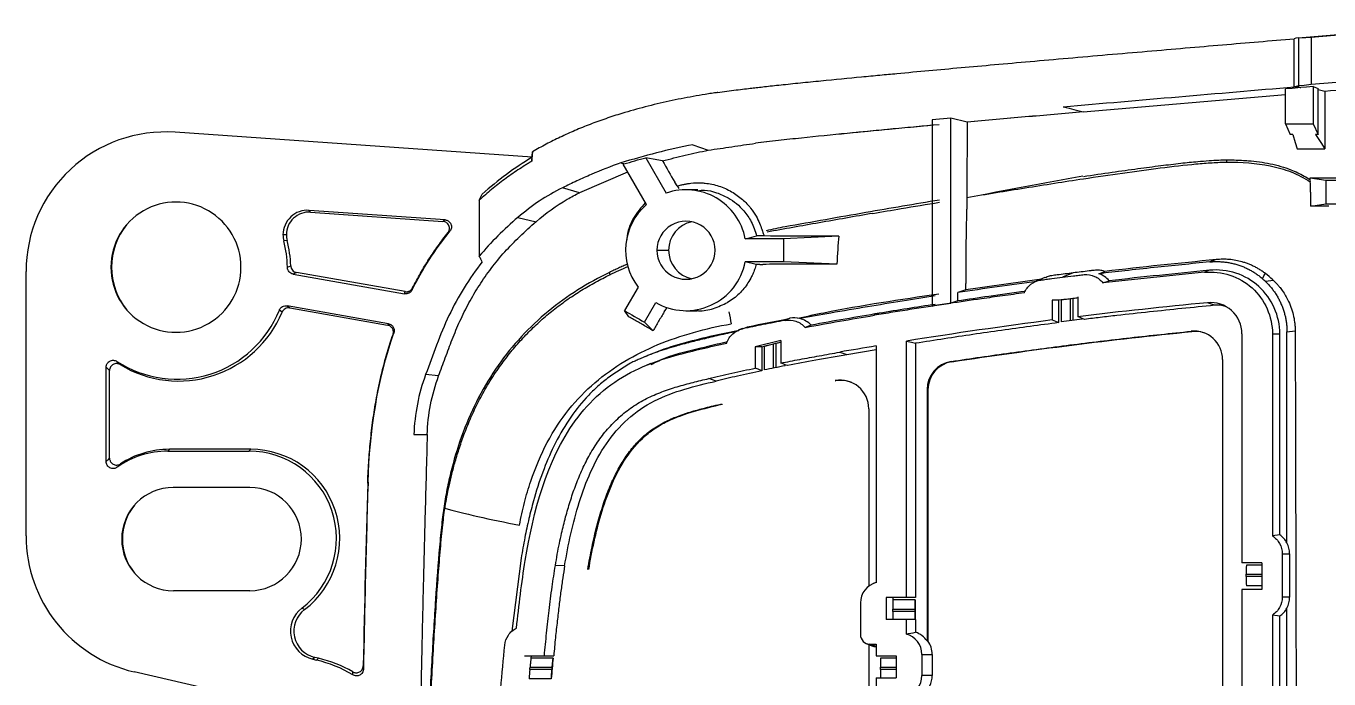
# Model space of a CAD drawing. Header units: millimetres. Extents: x 405 to 507, y -86 to 86.
# Drawn here: x 404.9 to 461, y 56.1 to 84.1 of the extents above; entities that cross this region are included whole.
import ezdxf

# ---------------------------------------------------------------- set-up
doc = ezdxf.new("R2010")
doc.units = ezdxf.units.MM

msp = doc.modelspace()

# ---------------------------------------------------------------- linework, layer by layer
at = {"color": 7, "linetype": 'Continuous', "lineweight": 25}
for p, q in [((459.459, 81.528), (459.459, 83.6)), ((459.65, 81.571), (459.65, 83.632)), ((460.187, 83.67), (460.187, 81.622)), ((459.076, 79.932), (459.076, 81.437)), ((459.459, 81.528), (459.619, 81.541)), ((460.276, 81.54), (460.488, 81.457)), ((460.276, 81.54), (460.276, 79.932)), ((460.488, 79.484), (460.488, 81.457)), ((450.38, 80.452), (459.076, 81.2)), ((444.686, 80.186), (443.874, 80.112)), ((444.682, 72.222), (444.686, 80.186)), ((445.38, 80.008), (444.686, 80.186)), ((450.378, 80.453), (450.38, 80.453)), ((459.076, 79.932), (460.276, 79.932)), ((459.076, 79.932), (459.288, 79.484)), ((460.276, 79.932), (460.488, 79.484)), ((426.66, 78.5), (411.302, 79.574)), ((459.401, 79.484), (459.288, 79.484)), ((460.488, 79.484), (460.375, 79.484)), ((426.667, 78.61), (426.654, 78.421)), ((426.678, 78.736), (426.669, 78.61)), ((433.584, 79.04), (434.243, 78.803)), ((426.655, 78.42), (426.649, 78.33)), ((431.578, 76.462), (430.575, 78.2)), ((431.557, 78.481), (432.436, 76.958)), ((430.769, 77.863), (428.699, 76.971)), ((432.909, 77.265), (432.798, 77.431)), ((460.149, 77.608), (460.819, 77.51)), ((460.819, 77.51), (462.226, 77.51)), ((460.819, 77.51), (460.819, 76.49)), ((424.386, 76.653), (424.519, 76.917)), ((428.699, 76.971), (427.974, 77.187)), ((432.909, 77.265), (432.969, 77.16)), ((433.795, 77.1), (433.283, 77.1)), ((424.386, 76.653), (424.386, 74.242)), ((460.177, 76.396), (460.819, 76.49)), ((460.819, 76.49), (462.226, 76.49)), ((422.914, 75.807), (417.067, 76.216)), ((417.13, 76.138), (417.067, 76.216)), ((417.13, 76.138), (422.826, 75.739)), ((426.054, 75.906), (426.836, 75.727)), ((416.088, 75.166), (415.942, 75.166)), ((423.125, 75.319), (423.039, 75.253)), ((416.12, 74.92), (415.976, 74.9)), ((437.48, 74.996), (435.835, 74.996)), ((436.644, 75.116), (436.324, 75.115)), ((436.918, 75.112), (436.644, 75.116)), ((439.856, 75.109), (437.48, 74.996)), ((437.48, 74.996), (437.48, 74.004)), ((432.033, 74.5), (432.535, 74.5)), ((404.886, 62.211), (404.886, 73.589)), ((408.536, 73.771), (408.561, 73.771)), ((416.13, 73.768), (416.275, 73.83)), ((416.378, 73.477), (421.175, 72.631)), ((421.199, 72.718), (416.522, 73.543)), ((436.301, 73.89), (435.835, 74.004)), ((437.48, 74.004), (435.835, 74.004)), ((436.465, 73.89), (436.583, 73.893)), ((439.781, 73.895), (437.48, 74.004)), ((449.949, 73.526), (449.49, 73.34)), ((451.047, 73.49), (451.309, 73.59)), ((455.813, 73.639), (455.592, 73.55)), ((431.22, 72.918), (430.634, 71.902)), ((445.329, 72.792), (445.328, 73.066)), ((448.728, 73.322), (448.32, 73.151)), ((451.226, 73.092), (451.494, 73.186)), ((458.565, 73.2), (458.216, 73.159)), ((421.175, 72.631), (421.199, 72.718)), ((421.518, 72.878), (421.495, 72.791)), ((445.329, 72.792), (444.976, 72.678)), ((444.976, 72.318), (444.976, 72.678)), ((449.041, 72.359), (449.041, 71.5)), ((449.33, 72.359), (449.041, 72.359)), ((449.43, 72.372), (449.33, 72.359)), ((449.33, 71.387), (449.33, 72.359)), ((449.43, 72.372), (449.43, 71.414)), ((449.825, 71.465), (449.825, 72.423)), ((449.925, 72.436), (449.925, 71.478)), ((450.141, 72.498), (450.141, 71.639)), ((415.903, 71.838), (415.785, 71.923)), ((420.481, 71.336), (416.116, 72.106)), ((416.116, 72.106), (416.232, 72.018)), ((416.232, 72.018), (420.444, 71.275)), ((430.828, 71.641), (430.634, 71.902)), ((431.491, 71.404), (431.98, 72.25)), ((432.342, 71.85), (432.414, 71.949)), ((432.414, 71.949), (432.476, 72.055)), ((433.283, 71.9), (433.761, 71.9)), ((441.384, 71.7), (441.599, 71.788)), ((444.976, 72.318), (444.682, 72.222)), ((456.023, 72.132), (455.724, 72.244)), ((431.87, 71.036), (431.491, 71.404)), ((435.719, 71.12), (435.931, 71.207)), ((437.758, 71.571), (437.545, 71.483)), ((438.668, 71.278), (438.407, 71.182)), ((449.041, 71.5), (449.33, 71.387)), ((450.33, 71.528), (450.33, 71.565)), ((420.712, 70.942), (420.676, 70.882)), ((434.079, 70.691), (434.315, 70.788)), ((435.566, 71.046), (434.315, 70.788)), ((435.722, 71.139), (435.529, 71.058)), ((455.025, 71.016), (455.055, 71.005)), ((457.206, 70.903), (457.206, 61.06)), ((458.519, 70.903), (458.519, 62.214)), ((458.519, 70.903), (458.838, 70.903)), ((458.838, 62.26), (458.838, 70.903)), ((459.143, 70.991), (459.499, 71.033)), ((459.143, 61.911), (459.143, 70.991)), ((434.16, 70.344), (433.952, 70.257)), ((437.364, 70.618), (436.265, 70.349)), ((436.265, 70.349), (436.265, 69.428)), ((436.553, 70.349), (436.265, 70.349)), ((436.553, 70.349), (436.653, 70.373)), ((436.553, 70.349), (436.553, 69.314)), ((436.653, 70.373), (436.653, 69.349)), ((437.048, 70.471), (437.148, 70.496)), ((437.048, 69.43), (437.048, 70.471)), ((437.148, 70.496), (437.148, 69.45)), ((437.364, 70.618), (437.364, 69.648)), ((439.901, 70.119), (440.209, 70.009)), ((441.461, 70.22), (440.209, 70.007)), ((441.461, 70.382), (441.461, 60.2)), ((442.765, 59.56), (442.765, 70.594)), ((443.165, 70.498), (443.165, 59.56)), ((431.716, 70.001), (431.499, 69.91)), ((431.761, 69.631), (431.564, 69.548)), ((431.893, 70.074), (431.675, 69.982)), ((437.553, 69.529), (437.553, 69.574)), ((444.728, 69.703), (444.697, 69.714)), ((456.373, 69.797), (456.373, 29.777)), ((408.332, 65.408), (408.332, 69.469)), ((408.478, 65.557), (408.478, 69.327)), ((422.64, 69.094), (422.081, 69.149)), ((434.579, 68.873), (434.264, 68.982)), ((439.706, 68.89), (439.737, 68.879)), ((443.656, 68.502), (443.656, 57.692)), ((443.656, 68.502), (443.696, 68.502)), ((443.696, 68.502), (443.696, 57.695)), ((441.148, 67.684), (441.148, 60.047)), ((421.576, 66.571), (422.148, 66.571)), ((411.052, 65.938), (410.984, 65.859)), ((410.984, 65.859), (414.483, 65.859)), ((414.551, 65.938), (411.052, 65.938)), ((414.483, 65.859), (414.551, 65.938)), ((419.589, 64.483), (419.59, 64.532)), ((419.6, 64.481), (419.589, 64.483)), ((419.601, 64.529), (419.59, 64.532)), ((419.601, 64.529), (419.6, 64.481)), ((414.512, 64.296), (411.223, 64.296)), ((458.838, 62.26), (458.519, 62.214)), ((409.003, 62.075), (409.028, 62.075)), ((426.191, 61.261), (425.788, 58.109)), ((458.94, 61.444), (459.259, 61.444)), ((428.062, 60.926), (427.663, 60.944)), ((458.059, 61.06), (457.206, 61.06)), ((457.393, 60.46), (457.393, 60.56)), ((458.059, 60.96), (457.397, 60.96)), ((458.059, 61.06), (458.059, 59.91)), ((441.461, 60.21), (441.344, 60.161)), ((458.059, 60.06), (457.397, 60.06)), ((414.513, 59.855), (411.224, 59.854)), ((443.165, 59.56), (441.893, 59.56)), ((441.893, 59.56), (441.893, 58.61)), ((442.182, 59.56), (442.182, 59.46)), ((443.151, 59.46), (442.182, 59.46)), ((443.151, 58.61), (443.151, 59.46)), ((457.206, 59.91), (457.206, 42.11)), ((458.059, 59.91), (457.206, 59.91)), ((459.259, 59.574), (458.94, 59.574)), ((416.87, 59.043), (416.755, 59.105)), ((440.791, 59.329), (440.791, 57.96)), ((442.177, 58.96), (442.177, 59.06)), ((442.177, 59.06), (443.147, 59.06)), ((443.147, 58.96), (442.177, 58.96)), ((443.147, 59.06), (443.147, 58.96)), ((443.165, 58.61), (441.893, 58.61)), ((442.765, 57.988), (442.765, 58.61)), ((443.165, 58.61), (443.165, 58.07)), ((458.519, 58.806), (458.519, 43.214)), ((458.838, 58.76), (458.519, 58.806)), ((458.838, 43.26), (458.838, 58.76)), ((441.038, 57.589), (441.283, 57.486)), ((441.148, 57.543), (441.148, 54.959)), ((441.193, 57.557), (441.461, 57.557)), ((441.461, 57.557), (441.461, 57.06)), ((417.311, 56.984), (417.225, 56.908)), ((417.225, 56.908), (417.383, 56.871)), ((417.468, 56.948), (417.311, 56.984)), ((417.383, 56.871), (417.468, 56.948)), ((426.334, 57.06), (427.59, 57.06)), ((426.622, 57.06), (426.613, 56.96)), ((427.567, 56.96), (426.613, 56.96)), ((441.461, 57.06), (442.333, 57.06)), ((442.333, 56.96), (441.652, 56.96)), ((442.333, 57.06), (442.333, 56.11)), ((443.435, 57.116), (443.435, 56.204)), ((443.435, 57.116), (443.876, 57.116)), ((443.876, 57.116), (443.876, 56.204)), ((419.262, 54.119), (409.535, 56.365)), ((418.946, 56.232), (418.944, 56.365)), ((419.394, 56.618), (419.402, 56.482)), ((427.516, 56.46), (426.563, 56.46)), ((426.572, 56.56), (427.525, 56.56)), ((441.461, 56.11), (441.461, 54.143)), ((441.461, 56.11), (442.333, 56.11)), ((441.647, 56.46), (441.647, 56.56)), ((443.876, 56.204), (443.435, 56.204)), ((427.485, 56.06), (426.532, 56.06))]:
    msp.add_line(p, q, dxfattribs=at)
at = {"color": 8, "linetype": 'Continuous', "lineweight": 25}
for p, q in [((457.393, 60.56), (458.059, 60.56)), ((458.059, 60.46), (457.393, 60.46)), ((441.461, 57.454), (441.193, 57.557)), ((441.647, 56.56), (442.333, 56.56)), ((442.333, 56.46), (441.647, 56.46))]:
    msp.add_line(p, q, dxfattribs=at)
at = {"color": 7, "linetype": 'Continuous', "lineweight": 25, "flags": 128}
for points in [[(459.619, 83.636), (462.548, 83.885), (465.574, 84.142)], [(459.619, 83.636), (459.529, 83.616), (459.459, 83.6)], [(459.619, 83.636), (459.636, 83.634), (459.65, 83.632)], [(459.65, 83.632), (459.951, 83.654), (460.187, 83.67)], [(460.187, 83.67), (462.874, 83.899), (464.985, 84.078)], [(464.706, 82.006), (462.176, 81.791), (460.187, 81.622)], [(459.743, 81.494), (459.37, 81.462), (459.076, 81.437)], [(459.65, 81.571), (459.543, 81.547), (459.459, 81.528)], [(460.187, 81.622), (459.886, 81.593), (459.65, 81.571)], [(460.276, 81.54), (459.978, 81.514), (459.743, 81.494)], [(460.488, 81.419), (460.601, 81.39), (460.777, 81.345)], [(449.516, 80.673), (449.775, 80.607), (449.979, 80.555)], [(449.979, 80.555), (450.202, 80.498), (450.378, 80.453)], [(443.874, 80.112), (443.876, 75.626), (443.878, 72.101)], [(459.401, 79.484), (459.501, 79.139), (459.58, 78.867)], [(460.375, 79.484), (460.602, 79.138), (460.78, 78.867)], [(426.649, 78.33), (426.665, 78.557), (426.678, 78.736)], [(430.611, 78.213), (430.535, 78.238), (430.475, 78.258)], [(432.272, 78.34), (431.872, 78.419), (431.557, 78.481)], [(460.149, 77.531), (460.149, 77.574), (460.149, 77.608)], [(435.835, 74.996), (436.11, 75.063), (436.324, 75.115)], [(416.522, 73.543), (416.441, 73.506), (416.378, 73.477)], [(456.503, 72.086), (456.281, 72.131), (456.023, 72.132)], [(450.43, 71.526), (450.332, 71.565), (450.268, 71.589), (450.205, 71.614), (450.141, 71.639)], [(442.765, 70.594), (442.989, 70.54), (443.165, 70.498)], [(437.653, 69.535), (437.555, 69.573), (437.491, 69.598), (437.428, 69.623), (437.364, 69.648)], [(436.553, 69.314), (436.392, 69.378), (436.265, 69.428)], [(458.94, 61.444), (458.94, 60.397), (458.94, 59.574)], [(459.259, 61.444), (459.259, 60.397), (459.259, 59.574)], [(459.144, 42.911), (459.143, 48.606), (459.143, 59.109)], [(443.656, 57.692), (443.678, 57.694), (443.696, 57.695)]]:
    msp.add_lwpolyline(points, dxfattribs=at)
at = {"color": 7, "linetype": 'Continuous', "lineweight": 25}
for centre, radius, start, end in [((410.885, 73.59), 5.999, 86.0066, 180.0079), ((431.542, 69.76), 8.24, 115.6549, 131.7595), ((433.283, 74.501), 2.599, 10.9818, 109.0056), ((411.335, 73.772), 2.799, 359.9891, 180.0109), ((433.284, 74.5), 2.6, 131.004, 217.4723), ((416.994, 75.166), 1.052, 86.0066, 180.008), ((417.062, 75.166), 0.974, 86.0066, 180.008), ((433.283, 74.5), 1.25, 359.989, 180.011), ((433.785, 74.5), 1.25, 101.5949, 180.0055), ((411.449, 73.771), 2.888, 140.7714, 180.0012), ((416.995, 75.166), 1.053, 180, 194.6401), ((417.062, 75.166), 0.974, 180, 194.6401), ((411.382, 73.7), 4.749, 0.8195, 14.6401), ((411.449, 73.7), 4.827, 1.5464, 14.6401), ((433.283, 74.5), 1.25, 179.989, 0.011), ((433.785, 74.5), 1.25, 179.9945, 258.4051), ((411.335, 73.77), 2.799, 179.9891, 0.0109), ((411.449, 73.771), 2.888, 179.9988, 219.2286), ((433.283, 74.499), 2.599, 239.9056, 349.0194), ((411.384, 73.698), 4.746, 236.9498, 338.0347), ((411.452, 73.698), 4.824, 238.5545, 337.3224), ((455.859, 70.903), 1.348, 359.9917, 95.7563), ((429.759, 65.714), 10.848, 148.7857, 149.1638), ((455.148, 69.797), 1.225, 359.9917, 95.7563), ((455.177, 69.797), 1.214, 67.2116, 95.7638), ((444.881, 68.503), 1.225, 98.6651, 180.0058), ((444.91, 68.503), 1.214, 98.6651, 180.0058), ((429.732, 66.312), 8.16, 159.6526, 178.1805), ((439.922, 67.684), 1.225, 359.991, 100.1703), ((439.952, 67.685), 1.214, 67.2115, 100.178), ((410.984, 62.102), 3.758, 90.0006, 125.4268), ((411.052, 62.102), 3.836, 90.0005, 123.3445), ((414.482, 62.1), 3.759, 307.1919, 89.986), ((414.55, 62.1), 3.838, 307.192, 89.986), ((411.223, 62.075), 2.221, 90.02, 180.0073), ((414.512, 62.076), 2.221, 270.0244, 90.001), ((411.337, 62.075), 2.308, 140.7716, 180.001), ((410.885, 62.211), 6, 179.9949, 256.991), ((411.223, 62.075), 2.221, 179.9927, 270.0054), ((411.337, 62.075), 2.308, 179.999, 219.2284), ((472.122, 60.594), 14.729, 178.5765, 180.1326), ((441.694, 59.329), 0.902, 104.9262, 180.0048), ((472.122, 60.426), 14.729, 179.8674, 181.4235), ((456.907, 59.094), 14.729, 178.5765, 180.1326), ((457.876, 59.094), 14.729, 178.5765, 180.1326), ((417.505, 58.117), 1.241, 127.1945, 256.9862), ((417.572, 58.117), 1.162, 127.1945, 256.9863), ((458.935, 58.939), 16.758, 179.9288, 181.1255), ((459.904, 58.939), 16.757, 179.9288, 181.1255), ((441.194, 57.96), 0.402, 179.9927, 269.9927), ((442.533, 57.116), 0.902, 359.9952, 75.0738), ((442.821, 57.116), 1.014, 34.6121, 70.1643), ((441.482, 57.959), 0.514, 247.2116, 267.6888), ((442.85, 57.116), 1.025, 359.9994, 34.4146), ((416.2, 51.749), 5.257, 58.5101, 76.9966), ((416.267, 51.749), 5.336, 59.8929, 76.9966), ((456.377, 56.594), 14.729, 178.5765, 180.1326), ((458.405, 56.439), 16.758, 179.9288, 181.1255), ((442.533, 56.204), 0.902, 284.9262, 0.0048), ((442.85, 56.204), 1.026, 334.6037, 0.0002)]:
    msp.add_arc(centre, radius, start, end, dxfattribs=at)
for points, knots in [([(434.655, 81.288), (434.889, 81.323), (435.173, 81.36), (435.569, 81.41), (435.695, 81.425), (435.92, 81.452), (436.02, 81.464), (436.201, 81.485), (436.284, 81.494), (436.466, 81.515), (436.563, 81.526), (436.875, 81.561), (437.111, 81.586), (437.633, 81.642), (437.918, 81.672), (438.498, 81.731), (438.795, 81.761), (439.688, 81.85), (440.285, 81.908), (441.11, 81.987), (441.374, 82.012), (441.878, 82.059), (442.118, 82.081), (442.818, 82.147), (443.273, 82.189), (444.648, 82.314), (445.574, 82.398), (447.058, 82.53), (447.568, 82.575), (448.623, 82.668), (449.168, 82.716), (450.283, 82.813), (450.854, 82.863), (451.997, 82.962), (452.567, 83.011), (454.241, 83.155), (455.317, 83.247), (457.416, 83.426), (458.44, 83.513), (459.459, 83.6)], [0, 0, 0, 0, 0.03125, 0.03125, 0.046875, 0.046875, 0.0625, 0.0625, 0.078125, 0.078125, 0.09375, 0.09375, 0.125, 0.125, 0.15625, 0.15625, 0.1875, 0.1875, 0.25, 0.25, 0.28125, 0.28125, 0.3125, 0.3125, 0.375, 0.375, 0.5, 0.5, 0.5625, 0.5625, 0.625, 0.625, 0.6875, 0.6875, 0.75, 0.75, 0.875, 0.875, 1, 1, 1, 1]), ([(449.516, 80.673), (451.173, 80.817), (454.487, 81.104), (457.801, 81.387), (459.459, 81.528)], [0, 0, 0, 0, 0.5, 1, 1, 1, 1]), ([(459.619, 81.541), (459.639, 81.533), (459.68, 81.518), (459.722, 81.502), (459.743, 81.494)], [0, 0, 0, 0, 0.5, 1, 1, 1, 1]), ([(460.777, 81.345), (461.436, 81.401), (462.621, 81.502), (463.805, 81.602), (464.33, 81.647)], [0, 0, 0, 0, 0.556798, 1, 1, 1, 1]), ([(434.655, 81.288), (434.632, 81.284), (434.585, 81.277), (434.494, 81.263), (434.336, 81.239), (434.028, 81.19), (433.42, 81.086), (432.553, 80.916), (431.531, 80.675), (430.622, 80.42), (429.834, 80.164), (429.158, 79.918), (428.504, 79.653), (427.873, 79.368), (427.264, 79.066), (426.872, 78.846), (426.678, 78.736)], [0, 0, 0, 0, 0.008341, 0.016611, 0.032963, 0.065082, 0.127973, 0.252451, 0.379518, 0.501693, 0.588831, 0.674182, 0.757855, 0.839966, 0.920638, 1, 1, 1, 1]), ([(450.38, 80.453), (449.546, 80.379), (447.88, 80.233), (446.213, 80.083), (445.38, 80.008)], [0, 0, 0, 0, 0.500001, 1, 1, 1, 1]), ([(444.18, 79.9), (442.861, 79.778), (441.543, 79.655), (439.565, 79.46), (438.907, 79.392), (437.589, 79.257), (436.93, 79.185), (436.273, 79.099)], [0, 0, 0, 0, 0.5, 0.5, 0.75, 0.75, 1, 1, 1, 1]), ([(444.181, 79.899), (443.463, 79.833), (442.144, 79.711), (440.166, 79.52), (438.577, 79.359), (437.417, 79.238), (436.759, 79.161), (436.431, 79.119), (436.273, 79.099)], [0, 0, 0, 0, 0.272013, 0.500005, 0.750009, 0.875005, 0.940073, 1, 1, 1, 1]), ([(434.243, 78.803), (434.581, 78.853), (434.918, 78.903), (435.594, 79.004), (435.933, 79.055), (436.273, 79.099)], [0, 0, 0, 0, 0.5, 0.5, 1, 1, 1, 1]), ([(433.584, 79.04), (433.058, 78.939), (432.533, 78.821), (431.498, 78.551), (430.985, 78.405), (430.475, 78.258)], [0, 0, 0, 0, 0.5, 0.5, 1, 1, 1, 1]), ([(432.272, 78.34), (432.598, 78.429), (432.924, 78.514), (433.582, 78.668), (433.912, 78.739), (434.243, 78.803)], [0, 0, 0, 0, 0.5, 0.5, 1, 1, 1, 1]), ([(426.649, 78.33), (426.599, 78.299), (426.498, 78.238), (426.299, 78.114), (426.052, 77.953), (425.76, 77.754), (425.378, 77.478), (424.913, 77.119), (424.561, 76.808), (424.386, 76.653)], [0, 0, 0, 0, 0.062504, 0.125039, 0.250184, 0.375463, 0.500563, 0.751558, 1, 1, 1, 1]), ([(430.475, 78.258), (430.049, 78.102), (429.626, 77.939), (429, 77.671), (428.793, 77.579), (428.383, 77.385), (428.179, 77.286), (427.974, 77.187)], [0, 0, 0, 0, 0.5, 0.5, 0.75, 0.75, 1, 1, 1, 1]), ([(450.383, 77.675), (450.795, 77.736), (451.577, 77.853), (452.689, 78.008), (453.675, 78.137), (454.534, 78.24), (455.225, 78.311), (455.77, 78.355), (456.184, 78.381), (456.437, 78.385), (456.552, 78.387)], [0, 0, 0, 0, 0.2010767, 0.3817861, 0.5421392, 0.6810245, 0.799516, 0.8778371, 0.944647, 1, 1, 1, 1]), ([(450.383, 77.574), (450.95, 77.66), (451.512, 77.742), (452.62, 77.898), (453.165, 77.972), (454.224, 78.104), (454.742, 78.164), (455.348, 78.221), (455.467, 78.231), (455.701, 78.25), (455.817, 78.258), (456.151, 78.279), (456.358, 78.288), (456.555, 78.288)], [0, 0, 0, 0, 0.25, 0.25, 0.5, 0.5, 0.75, 0.75, 0.8125, 0.8125, 0.875, 0.875, 1, 1, 1, 1]), ([(456.552, 78.387), (456.661, 78.386), (456.874, 78.385), (457.188, 78.372), (457.702, 78.338), (458.269, 78.263), (458.875, 78.115), (459.272, 77.982), (459.605, 77.839), (459.886, 77.696), (460.062, 77.586), (460.149, 77.531)], [0, 0, 0, 0, 0.087265, 0.170791, 0.250639, 0.499649, 0.627324, 0.748751, 0.833744, 0.917355, 1, 1, 1, 1]), ([(456.555, 78.288), (456.554, 78.295), (456.552, 78.311), (456.552, 78.344), (456.552, 78.37), (456.552, 78.387)], [0, 0, 0, 0, 0.212472, 0.50076, 1, 1, 1, 1]), ([(456.557, 78.288), (457.19, 78.291), (457.817, 78.253), (458.73, 78.066), (459.03, 77.981), (459.609, 77.754), (459.889, 77.611), (460.149, 77.436)], [0, 0, 0, 0, 0.5, 0.5, 0.75, 0.75, 1, 1, 1, 1]), ([(432.909, 77.265), (432.962, 77.279), (433.066, 77.308), (433.218, 77.341), (433.36, 77.366), (433.6, 77.398), (433.848, 77.407), (434.25, 77.376), (434.7, 77.28), (435.25, 77.038), (435.708, 76.705), (436.055, 76.341), (436.295, 75.992), (436.444, 75.682), (436.541, 75.431), (436.602, 75.248), (436.633, 75.151), (436.644, 75.116)], [0, 0, 0, 0, 0.03441, 0.066546, 0.096484, 0.124291, 0.216139, 0.249593, 0.374803, 0.499139, 0.619111, 0.723402, 0.810013, 0.880665, 0.936678, 0.976894, 1, 1, 1, 1]), ([(445.371, 76.772), (446.208, 76.912), (447.042, 77.049), (448.718, 77.318), (449.56, 77.45), (450.383, 77.574)], [0, 0, 0, 0, 0.5, 0.5, 1, 1, 1, 1]), ([(460.157, 77.191), (460.156, 77.233), (460.153, 77.315), (460.151, 77.396), (460.149, 77.436)], [0, 0, 0, 0, 0.506148, 1, 1, 1, 1]), ([(428.172, 76.693), (428.259, 76.742), (428.432, 76.839), (428.61, 76.927), (428.699, 76.971)], [0, 0, 0, 0, 0.500686, 1, 1, 1, 1]), ([(433.798, 77.06), (433.891, 77.073), (434.16, 77.11), (434.607, 76.981), (435.205, 76.729), (435.723, 76.292), (436.129, 75.716), (436.256, 75.325), (436.324, 75.115)], [0, 0, 0, 0, 0.080584, 0.234635, 0.392917, 0.644939, 0.809722, 1, 1, 1, 1]), ([(460.177, 76.396), (460.176, 76.443), (460.174, 76.539), (460.171, 76.679), (460.167, 76.839), (460.164, 76.98), (460.16, 77.103), (460.158, 77.161), (460.157, 77.191)], [0, 0, 0, 0, 0.162163, 0.328786, 0.499953, 0.749316, 0.874419, 1, 1, 1, 1]), ([(431.53, 76.545), (431.349, 76.334), (430.967, 75.889), (430.756, 75.295), (430.739, 74.971), (430.738, 74.954)], [0, 0, 0, 0, 0.461181, 0.972127, 1, 1, 1, 1]), ([(437.552, 75.521), (438.71, 75.727), (440.92, 76.119), (443.132, 76.496), (444.185, 76.675)], [0, 0, 0, 0, 0.524243, 1, 1, 1, 1]), ([(445.371, 76.771), (445.371, 76.756), (445.371, 76.714), (445.372, 76.638), (445.37, 76.537), (445.366, 76.416), (445.362, 76.276), (445.357, 76.114), (445.351, 75.928), (445.346, 75.717), (445.341, 75.48), (445.336, 75.215), (445.332, 74.922), (445.329, 74.601), (445.327, 74.252), (445.327, 73.877), (445.327, 73.478), (445.328, 73.206), (445.328, 73.066)], [0, 0, 0, 0, 0.018262, 0.051372, 0.089089, 0.131419, 0.178366, 0.229931, 0.286115, 0.346917, 0.41234, 0.482385, 0.557056, 0.636362, 0.720308, 0.808902, 0.902139, 1, 1, 1, 1]), ([(460.95, 76.393), (460.922, 76.393), (460.864, 76.393), (460.744, 76.394), (460.586, 76.395), (460.387, 76.395), (460.246, 76.396), (460.177, 76.396)], [0, 0, 0, 0, 0.12568, 0.250868, 0.500342, 0.754785, 1, 1, 1, 1]), ([(422.64, 69.094), (422.736, 69.353), (422.93, 69.877), (423.219, 70.67), (423.551, 71.461), (423.936, 72.24), (424.384, 72.999), (424.898, 73.733), (425.478, 74.438), (426.128, 75.104), (426.595, 75.523), (426.83, 75.734)], [0, 0, 0, 0, 0.10408, 0.210315, 0.318135, 0.427042, 0.537381, 0.649591, 0.764036, 0.880973, 1, 1, 1, 1]), ([(423.039, 75.253), (423.05, 75.268), (423.071, 75.297), (423.091, 75.348), (423.105, 75.41), (423.105, 75.483), (423.083, 75.562), (423.04, 75.632), (422.979, 75.687), (422.907, 75.727), (422.853, 75.735), (422.826, 75.739)], [0, 0, 0, 0, 0.082331, 0.164992, 0.250745, 0.375188, 0.500036, 0.621936, 0.749448, 0.875263, 1, 1, 1, 1]), ([(422.914, 75.807), (422.932, 75.805), (422.967, 75.801), (423.019, 75.782), (423.074, 75.75), (423.128, 75.7), (423.171, 75.63), (423.193, 75.55), (423.192, 75.468), (423.172, 75.386), (423.141, 75.341), (423.125, 75.319)], [0, 0, 0, 0, 0.083238, 0.165728, 0.25024, 0.373837, 0.500407, 0.622195, 0.749606, 0.875373, 1, 1, 1, 1]), ([(426.048, 75.913), (425.756, 75.655), (425.467, 75.391), (424.906, 74.836), (424.636, 74.544), (424.386, 74.242)], [0, 0, 0, 0, 0.5, 0.5, 1, 1, 1, 1]), ([(441.327, 76.085), (440.548, 75.95), (439.777, 75.815), (438.255, 75.546), (437.502, 75.412), (436.772, 75.281)], [0, 0, 0, 0, 0.5, 0.5, 1, 1, 1, 1]), ([(421.518, 72.878), (421.573, 72.984), (421.683, 73.196), (421.856, 73.508), (422.036, 73.814), (422.223, 74.114), (422.417, 74.408), (422.617, 74.696), (422.824, 74.978), (422.968, 75.162), (423.039, 75.253)], [0, 0, 0, 0, 0.126942, 0.253172, 0.378767, 0.503806, 0.628367, 0.752532, 0.876383, 1, 1, 1, 1]), ([(436.747, 75.354), (436.88, 75.381), (437.148, 75.437), (437.416, 75.493), (437.552, 75.521)], [0, 0, 0, 0, 0.494547, 1, 1, 1, 1]), ([(439.856, 75.109), (439.592, 75.109), (439.077, 75.109), (438.324, 75.11), (437.608, 75.111), (437.144, 75.111), (436.918, 75.112)], [0, 0, 0, 0, 0.267748, 0.523627, 0.76769, 1, 1, 1, 1]), ([(424.519, 74.004), (424.497, 74.044), (424.452, 74.124), (424.408, 74.202), (424.386, 74.242)], [0, 0, 0, 0, 0.496127, 1, 1, 1, 1]), ([(455.818, 73.998), (455.875, 74.003), (455.99, 74.012), (456.163, 74.014), (456.338, 74.007), (456.513, 73.989), (456.688, 73.961), (456.861, 73.922), (457.032, 73.873), (457.2, 73.814), (457.363, 73.745), (457.522, 73.667), (457.675, 73.58), (457.822, 73.485), (457.962, 73.383), (458.05, 73.308), (458.094, 73.271)], [0, 0, 0, 0, 0.069842, 0.140401, 0.21157, 0.283235, 0.355275, 0.427569, 0.49999, 0.572411, 0.644706, 0.716749, 0.788416, 0.859589, 0.930153, 1, 1, 1, 1]), ([(458.217, 73.501), (458.173, 73.533), (458.085, 73.598), (457.947, 73.685), (457.806, 73.765), (457.661, 73.837), (457.514, 73.9), (457.365, 73.955), (457.176, 74.014), (456.942, 74.068), (456.663, 74.106), (456.38, 74.119), (456.192, 74.105), (456.098, 74.098)], [0, 0, 0, 0, 0.072651, 0.145087, 0.217186, 0.288832, 0.35991, 0.430311, 0.499931, 0.623952, 0.74902, 0.874564, 1, 1, 1, 1]), ([(416.378, 73.477), (416.361, 73.481), (416.327, 73.488), (416.264, 73.518), (416.197, 73.574), (416.153, 73.65), (416.133, 73.716), (416.131, 73.751), (416.13, 73.768)], [0, 0, 0, 0, 0.1245456, 0.2507856, 0.5003228, 0.7495174, 0.8740777, 1, 1, 1, 1]), ([(416.275, 73.83), (416.276, 73.813), (416.279, 73.779), (416.298, 73.713), (416.343, 73.638), (416.41, 73.584), (416.472, 73.554), (416.506, 73.547), (416.522, 73.543)], [0, 0, 0, 0, 0.1245237, 0.2506478, 0.5001859, 0.7495178, 0.874067, 1, 1, 1, 1]), ([(424.519, 74.004), (424.235, 73.647), (423.974, 73.275), (423.496, 72.503), (423.28, 72.101), (422.889, 71.275), (422.713, 70.849), (422.394, 69.997), (422.238, 69.574), (422.081, 69.149)], [0, 0, 0, 0, 0.25, 0.25, 0.5, 0.5, 0.75, 0.75, 1, 1, 1, 1]), ([(429.993, 73.548), (429.061, 73.097), (428.169, 72.541), (426.544, 71.202), (425.814, 70.419), (424.583, 68.667), (424.082, 67.699), (423.505, 66.168), (423.342, 65.644), (423.137, 64.844), (423.075, 64.575), (422.964, 64.035), (422.915, 63.758), (422.872, 63.488)], [0, 0, 0, 0, 0.25, 0.25, 0.5, 0.5, 0.75, 0.75, 0.875, 0.875, 0.9375, 0.9375, 1, 1, 1, 1]), ([(422.921, 63.48), (422.945, 63.618), (422.996, 63.911), (423.09, 64.372), (423.207, 64.879), (423.354, 65.431), (423.536, 66.023), (423.759, 66.653), (424.03, 67.315), (424.357, 68.004), (424.748, 68.713), (425.178, 69.38), (425.631, 69.992), (426.089, 70.537), (426.577, 71.052), (427.094, 71.535), (427.636, 71.985), (428.201, 72.401), (428.786, 72.783), (429.388, 73.135), (429.802, 73.343), (430.009, 73.447)], [0, 0, 0, 0, 0.032947, 0.069894, 0.110753, 0.155505, 0.20413, 0.256531, 0.312672, 0.372498, 0.435956, 0.502988, 0.559078, 0.61493, 0.67056, 0.725972, 0.781168, 0.836159, 0.890955, 0.945567, 1, 1, 1, 1]), ([(429.993, 73.548), (429.992, 73.546), (429.989, 73.542), (429.99, 73.531), (429.991, 73.517), (429.995, 73.498), (430.001, 73.474), (430.006, 73.457), (430.009, 73.447)], [0, 0, 0, 0, 0.054899, 0.147985, 0.2821989, 0.4705989, 0.7097301, 1, 1, 1, 1]), ([(430.759, 73.896), (430.698, 73.87), (430.569, 73.815), (430.377, 73.73), (430.213, 73.656), (430.087, 73.594), (430.025, 73.563), (429.993, 73.548)], [0, 0, 0, 0, 0.234566, 0.499993, 0.74998, 0.874984, 1, 1, 1, 1]), ([(436.301, 73.89), (436.291, 73.855), (436.272, 73.784), (436.238, 73.678), (436.199, 73.573), (436.155, 73.468), (436.08, 73.307), (435.961, 73.099), (435.781, 72.85), (435.573, 72.625), (435.336, 72.42), (435.16, 72.31), (435.071, 72.254)], [0, 0, 0, 0, 0.058434, 0.116046, 0.172956, 0.229288, 0.285172, 0.434193, 0.570763, 0.715323, 0.857794, 1, 1, 1, 1]), ([(439.781, 73.895), (439.513, 73.895), (438.979, 73.894), (438.301, 73.894), (437.502, 73.894), (436.97, 73.894), (436.583, 73.893)], [0, 0, 0, 0, 0.250986, 0.500004, 0.636694, 1, 1, 1, 1]), ([(449.949, 73.526), (449.718, 73.495), (449.41, 73.453), (449.077, 73.414), (448.962, 73.396), (448.862, 73.374), (448.791, 73.339), (448.733, 73.309)], [0, 0, 0, 0, 0.562403, 0.752681, 0.810379, 0.843198, 1, 1, 1, 1]), ([(449.49, 73.34), (449.644, 73.359), (449.876, 73.387), (450.108, 73.415), (450.263, 73.434), (450.34, 73.445), (450.572, 73.465), (450.805, 73.424), (451.003, 73.305), (451.124, 73.209), (451.176, 73.152), (451.226, 73.092)], [0, 0, 0, 0, 0.25, 0.375, 0.375, 0.5, 0.5, 0.75, 0.875, 0.875, 1, 1, 1, 1]), ([(451.309, 73.59), (451.283, 73.598), (451.225, 73.615), (451.131, 73.632), (451.024, 73.643), (450.903, 73.642), (450.771, 73.625), (450.566, 73.6), (450.29, 73.567), (450.063, 73.539), (449.949, 73.526)], [0, 0, 0, 0, 0.060967, 0.130605, 0.209044, 0.29653, 0.393387, 0.499107, 0.749015, 1, 1, 1, 1]), ([(455.818, 73.998), (455.42, 73.958), (454.625, 73.877), (453.41, 73.752), (452.217, 73.624), (451.423, 73.533), (451.047, 73.49)], [0, 0, 0, 0, 0.25, 0.500001, 0.763615, 1, 1, 1, 1]), ([(455.592, 73.55), (455.228, 73.514), (454.5, 73.441), (453.408, 73.33), (452.316, 73.216), (451.59, 73.133), (451.226, 73.092)], [0, 0, 0, 0, 0.250095, 0.500118, 0.75008, 1, 1, 1, 1]), ([(455.592, 73.55), (456.332, 73.625), (457.094, 73.374), (458.193, 72.379), (458.519, 71.647), (458.519, 70.903)], [0, 0, 0, 0, 0.5, 0.5, 1, 1, 1, 1]), ([(458.838, 70.903), (458.838, 71.671), (458.501, 72.429), (457.365, 73.456), (456.578, 73.716), (455.813, 73.639)], [0, 0, 0, 0, 0.5, 0.5, 1, 1, 1, 1]), ([(447.843, 72.666), (447.877, 72.738), (447.914, 72.807), (448.009, 72.931), (448.175, 73.097), (448.394, 73.194), (448.628, 73.23), (448.707, 73.238), (448.863, 73.259), (449.098, 73.289), (449.333, 73.32), (449.49, 73.34)], [0, 0, 0, 0, 0.125, 0.125, 0.25, 0.5, 0.5, 0.625, 0.625, 0.75, 1, 1, 1, 1]), ([(458.216, 73.159), (458.196, 73.178), (458.156, 73.217), (458.114, 73.253), (458.094, 73.271)], [0, 0, 0, 0, 0.513148, 1, 1, 1, 1]), ([(458.216, 73.159), (458.257, 73.119), (458.337, 73.039), (458.45, 72.911), (458.557, 72.775), (458.656, 72.633), (458.747, 72.484), (458.829, 72.33), (458.903, 72.17), (458.967, 72.007), (459.022, 71.841), (459.066, 71.672), (459.101, 71.502), (459.125, 71.331), (459.14, 71.161), (459.142, 71.047), (459.143, 70.991)], [0, 0, 0, 0, 0.069887, 0.140472, 0.21165, 0.28331, 0.355335, 0.427606, 0.5, 0.572394, 0.644665, 0.71669, 0.78835, 0.859528, 0.930113, 1, 1, 1, 1]), ([(458.565, 73.2), (458.603, 73.163), (458.674, 73.092), (458.768, 72.988), (458.843, 72.897), (458.94, 72.772), (459.053, 72.604), (459.194, 72.352), (459.319, 72.063), (459.421, 71.737), (459.457, 71.516), (459.474, 71.407)], [0, 0, 0, 0, 0.078133, 0.146672, 0.204347, 0.250223, 0.378098, 0.500276, 0.672096, 0.838755, 1, 1, 1, 1]), ([(421.495, 72.791), (421.487, 72.777), (421.472, 72.749), (421.441, 72.713), (421.404, 72.682), (421.363, 72.657), (421.318, 72.639), (421.271, 72.628), (421.223, 72.624), (421.191, 72.629), (421.175, 72.631)], [0, 0, 0, 0, 0.1259805, 0.2490553, 0.3725028, 0.4995729, 0.6228409, 0.7494509, 0.8742363, 1, 1, 1, 1]), ([(421.199, 72.718), (421.215, 72.716), (421.247, 72.712), (421.294, 72.715), (421.341, 72.726), (421.385, 72.744), (421.426, 72.769), (421.463, 72.8), (421.495, 72.836), (421.511, 72.864), (421.518, 72.878)], [0, 0, 0, 0, 0.125965, 0.249045, 0.372498, 0.499552, 0.622808, 0.749425, 0.874232, 1, 1, 1, 1]), ([(444.163, 72.616), (442.511, 72.371), (440.481, 72.069), (438.473, 71.647), (438.099, 71.569)], [0, 0, 0, 0, 0.813938, 1, 1, 1, 1]), ([(444.007, 72.532), (443.535, 72.458), (442.563, 72.307), (441.064, 72.06), (439.594, 71.813), (438.626, 71.638), (438.184, 71.558)], [0, 0, 0, 0, 0.24286, 0.500001, 0.771782, 1, 1, 1, 1]), ([(447.843, 72.666), (447.531, 72.624), (446.915, 72.54), (445.837, 72.388), (444.533, 72.198), (443.265, 72.003), (442.19, 71.832), (441.653, 71.744), (441.384, 71.7)], [0, 0, 0, 0, 0.144567, 0.285705, 0.499979, 0.749975, 0.874988, 1, 1, 1, 1]), ([(447.897, 72.732), (447.368, 72.66), (446.394, 72.527), (445.421, 72.383), (444.976, 72.318)], [0, 0, 0, 0, 0.5424437, 1, 1, 1, 1]), ([(449.43, 72.372), (449.442, 72.374), (449.465, 72.377), (449.507, 72.382), (449.553, 72.388), (449.619, 72.397), (449.71, 72.408), (449.787, 72.418), (449.825, 72.423)], [0, 0, 0, 0, 0.1249352, 0.2488221, 0.3733866, 0.5003276, 0.7511857, 1, 1, 1, 1]), ([(449.925, 72.436), (449.973, 72.441), (450.048, 72.451), (450.116, 72.459), (450.141, 72.462)], [0, 0, 0, 0, 0.632831, 1, 1, 1, 1]), ([(415.785, 71.923), (415.793, 71.939), (415.807, 71.97), (415.848, 72.024), (415.915, 72.079), (415.997, 72.107), (416.065, 72.113), (416.099, 72.108), (416.116, 72.106)], [0, 0, 0, 0, 0.124511, 0.250566, 0.500106, 0.74952, 0.87406, 1, 1, 1, 1]), ([(416.232, 72.018), (416.165, 72.03), (416.096, 72.018), (415.976, 71.953), (415.929, 71.901), (415.903, 71.838)], [0, 0, 0, 0, 0.5, 0.5, 1, 1, 1, 1]), ([(432.342, 71.85), (432.303, 71.782), (432.224, 71.647), (432.106, 71.443), (431.988, 71.24), (431.909, 71.104), (431.87, 71.036)], [0, 0, 0, 0, 0.2508145, 0.5011238, 0.7508719, 1, 1, 1, 1]), ([(433.761, 71.906), (433.779, 71.904), (434.014, 71.877), (434.478, 71.974), (434.873, 72.161), (435.071, 72.255)], [0, 0, 0, 0, 0.0395329, 0.5183489, 1, 1, 1, 1]), ([(456.023, 72.132), (455.557, 72.085), (454.624, 71.991), (453.225, 71.846), (452.054, 71.719), (451.122, 71.611), (450.657, 71.554), (450.43, 71.526)], [0, 0, 0, 0, 0.250034, 0.500029, 0.750007, 0.877939, 1, 1, 1, 1]), ([(420.676, 70.882), (420.68, 70.896), (420.688, 70.923), (420.693, 70.966), (420.691, 71.038), (420.666, 71.116), (420.614, 71.185), (420.565, 71.227), (420.508, 71.26), (420.466, 71.27), (420.444, 71.275)], [0, 0, 0, 0, 0.082713, 0.165887, 0.251261, 0.499199, 0.621653, 0.748776, 0.874502, 1, 1, 1, 1]), ([(420.481, 71.336), (420.495, 71.333), (420.523, 71.327), (420.563, 71.31), (420.625, 71.273), (420.681, 71.214), (420.717, 71.135), (420.729, 71.071), (420.73, 71.005), (420.718, 70.963), (420.712, 70.942)], [0, 0, 0, 0, 0.0827089, 0.1658758, 0.2512508, 0.4991757, 0.6216283, 0.748768, 0.8745067, 1, 1, 1, 1]), ([(426.12, 62.679), (426.18, 63.003), (426.252, 63.329), (426.413, 63.957), (426.503, 64.264), (426.803, 65.158), (427.042, 65.717), (427.866, 67.262), (428.557, 68.111), (430.166, 69.492), (431.084, 70.027), (433.067, 70.85), (434.128, 71.138), (435.225, 71.336)], [0, 0, 0, 0, 0.0625, 0.0625, 0.125, 0.125, 0.25, 0.25, 0.5, 0.5, 0.75, 0.75, 1, 1, 1, 1]), ([(431.87, 71.036), (431.798, 71.078), (431.655, 71.161), (431.443, 71.284), (431.234, 71.405), (431.028, 71.524), (430.894, 71.602), (430.828, 71.641)], [0, 0, 0, 0, 0.2039063, 0.4058903, 0.6059224, 0.8039696, 1, 1, 1, 1]), ([(437.545, 71.483), (437.229, 71.423), (436.62, 71.306), (436.012, 71.181), (435.719, 71.12)], [0, 0, 0, 0, 0.517915, 1, 1, 1, 1]), ([(437.545, 71.483), (437.703, 71.513), (437.947, 71.492), (438.197, 71.367), (438.292, 71.294), (438.351, 71.241), (438.379, 71.211), (438.407, 71.182)], [0, 0, 0, 0, 0.5, 0.75, 0.875, 0.875, 1, 1, 1, 1]), ([(449.33, 71.387), (448.919, 71.333), (448.096, 71.225), (446.863, 71.054), (445.63, 70.877), (444.397, 70.692), (443.576, 70.563), (443.165, 70.498)], [0, 0, 0, 0, 0.199773, 0.399653, 0.599647, 0.79976, 1, 1, 1, 1]), ([(450.33, 71.528), (450.181, 71.51), (449.881, 71.472), (449.581, 71.434), (449.43, 71.414)], [0, 0, 0, 0, 0.496225, 1, 1, 1, 1]), ([(459.474, 71.407), (459.481, 71.345), (459.495, 71.221), (459.497, 71.096), (459.499, 71.033)], [0, 0, 0, 0, 0.500278, 1, 1, 1, 1]), ([(419.59, 64.532), (419.596, 64.691), (419.608, 65.008), (419.636, 65.481), (419.672, 65.946), (419.716, 66.406), (419.768, 66.859), (419.827, 67.306), (419.915, 67.876), (420.041, 68.564), (420.222, 69.361), (420.429, 70.134), (420.594, 70.634), (420.676, 70.882)], [0, 0, 0, 0, 0.0740629, 0.1472049, 0.219449, 0.2908187, 0.3613388, 0.4310346, 0.4999327, 0.6292145, 0.7555063, 0.8790244, 1, 1, 1, 1]), ([(434.079, 70.691), (433.875, 70.641), (433.565, 70.565), (433.16, 70.461), (432.813, 70.367), (432.442, 70.256), (432.045, 70.126), (431.795, 70.029), (431.675, 69.982)], [0, 0, 0, 0, 0.250172, 0.382544, 0.500261, 0.679547, 0.846054, 1, 1, 1, 1]), ([(435.536, 71.027), (435.289, 70.973), (434.802, 70.865), (434.317, 70.748), (434.079, 70.691)], [0, 0, 0, 0, 0.507179, 1, 1, 1, 1]), ([(435.038, 70.509), (435.052, 70.547), (435.066, 70.585), (435.101, 70.657), (435.16, 70.762), (435.343, 70.974), (435.561, 71.087), (435.719, 71.12)], [0, 0, 0, 0, 0.125, 0.125, 0.25, 0.5, 1, 1, 1, 1]), ([(444.697, 69.714), (445.119, 69.777), (445.965, 69.905), (447.239, 70.086), (448.52, 70.26), (449.808, 70.426), (451.102, 70.585), (452.404, 70.737), (453.712, 70.881), (454.586, 70.971), (455.025, 71.016)], [0, 0, 0, 0, 0.123052, 0.246651, 0.370801, 0.495508, 0.620776, 0.746611, 0.873017, 1, 1, 1, 1]), ([(459.499, 71.033), (459.501, 69.925), (459.507, 67.677), (459.513, 65.428), (459.516, 64.288)], [0, 0, 0, 0, 0.4928687, 1, 1, 1, 1]), ([(426.368, 61.156), (426.711, 63.247), (427.27, 65.429), (429.142, 68.028), (429.95, 68.745), (431.854, 69.741), (432.903, 70.001), (433.952, 70.257)], [0, 0, 0, 0, 0.5, 0.5, 0.75, 0.75, 1, 1, 1, 1]), ([(431.781, 69.587), (431.962, 69.675), (432.713, 70.041), (433.535, 70.213), (434.16, 70.344)], [0, 0, 0, 0, 0.240229, 1, 1, 1, 1]), ([(435.059, 70.553), (434.912, 70.52), (434.612, 70.453), (434.313, 70.381), (434.16, 70.344)], [0, 0, 0, 0, 0.490375, 1, 1, 1, 1]), ([(436.653, 70.373), (436.665, 70.376), (436.688, 70.382), (436.73, 70.393), (436.776, 70.404), (436.843, 70.421), (436.934, 70.443), (437.01, 70.462), (437.048, 70.471)], [0, 0, 0, 0, 0.124607, 0.248345, 0.37294, 0.500083, 0.750632, 1, 1, 1, 1]), ([(437.148, 70.496), (437.197, 70.507), (437.272, 70.526), (437.34, 70.542), (437.364, 70.548)], [0, 0, 0, 0, 0.640628, 1, 1, 1, 1]), ([(437.364, 69.648), (437.635, 69.7), (438.186, 69.807), (439.032, 69.962), (439.608, 70.064), (439.902, 70.116)], [0, 0, 0, 0, 0.319861, 0.65319, 1, 1, 1, 1]), ([(408.332, 69.469), (408.333, 69.487), (408.335, 69.522), (408.35, 69.574), (408.378, 69.631), (408.422, 69.688), (408.487, 69.735), (408.563, 69.765), (408.643, 69.771), (408.725, 69.759), (408.772, 69.733), (408.796, 69.72)], [0, 0, 0, 0, 0.08236, 0.165022, 0.250682, 0.37509, 0.500055, 0.622072, 0.749527, 0.875226, 1, 1, 1, 1]), ([(408.935, 69.582), (408.919, 69.591), (408.889, 69.607), (408.837, 69.622), (408.776, 69.628), (408.704, 69.621), (408.631, 69.592), (408.566, 69.544), (408.518, 69.48), (408.484, 69.406), (408.48, 69.353), (408.478, 69.327)], [0, 0, 0, 0, 0.082394, 0.165054, 0.250602, 0.374972, 0.500079, 0.622234, 0.749626, 0.875184, 1, 1, 1, 1]), ([(408.796, 69.72), (408.819, 69.697), (408.865, 69.651), (408.911, 69.605), (408.935, 69.582)], [0, 0, 0, 0, 0.495899, 1, 1, 1, 1]), ([(430.958, 69.677), (430.868, 69.622), (430.69, 69.513), (430.335, 69.293), (429.904, 69.001), (429.426, 68.599), (428.844, 68.019), (428.2, 67.188), (427.588, 66.104), (427.093, 64.931), (426.756, 63.883), (426.516, 62.939), (426.339, 62.121), (426.242, 61.553), (426.191, 61.261)], [0, 0, 0, 0, 0.031299, 0.062561, 0.124782, 0.186614, 0.249099, 0.370069, 0.499353, 0.620162, 0.749871, 0.827895, 0.911234, 1, 1, 1, 1]), ([(431.675, 69.982), (431.62, 69.96), (431.5, 69.911), (431.321, 69.834), (431.136, 69.754), (431.017, 69.703), (430.958, 69.677)], [0, 0, 0, 0, 0.226961, 0.499997, 0.749998, 1, 1, 1, 1]), ([(437.553, 69.529), (437.4, 69.499), (437.1, 69.44), (436.8, 69.379), (436.653, 69.349)], [0, 0, 0, 0, 0.5086586, 1, 1, 1, 1]), ([(440.209, 70.007), (439.761, 69.927), (438.908, 69.775), (438.057, 69.612), (437.653, 69.535)], [0, 0, 0, 0, 0.525417, 1, 1, 1, 1]), ([(427.663, 60.944), (427.69, 61.104), (427.744, 61.418), (427.833, 61.879), (427.948, 62.414), (428.096, 63.016), (428.293, 63.692), (428.518, 64.353), (428.783, 65.006), (429.097, 65.64), (429.466, 66.248), (429.9, 66.816), (430.402, 67.325), (430.963, 67.768), (431.579, 68.132), (432.233, 68.414), (432.905, 68.635), (433.471, 68.787), (433.925, 68.899), (434.151, 68.954), (434.264, 68.982)], [0, 0, 0, 0, 0.043044, 0.084513, 0.124426, 0.188131, 0.248921, 0.311058, 0.373254, 0.435629, 0.498498, 0.561655, 0.624642, 0.687597, 0.750774, 0.813713, 0.876113, 0.938237, 0.969177, 1, 1, 1, 1]), ([(434.264, 68.982), (434.425, 69.02), (434.757, 69.1), (435.424, 69.251), (435.93, 69.358), (436.265, 69.428)], [0, 0, 0, 0, 0.242606, 0.500163, 1, 1, 1, 1]), ([(436.553, 69.314), (436.2, 69.24), (435.539, 69.102), (434.883, 68.946), (434.579, 68.873)], [0, 0, 0, 0, 0.535576, 1, 1, 1, 1]), ([(428.062, 60.926), (428.213, 61.845), (428.411, 62.765), (428.971, 64.539), (429.329, 65.4), (430.384, 66.955), (431.087, 67.596), (432.763, 68.442), (433.676, 68.652), (434.579, 68.873)], [0, 0, 0, 0, 0.25, 0.25, 0.5, 0.5, 0.75, 0.75, 1, 1, 1, 1]), ([(429.059, 60.762), (429.087, 60.928), (429.142, 61.254), (429.236, 61.732), (429.337, 62.191), (429.445, 62.629), (429.56, 63.048), (429.683, 63.448), (429.813, 63.827), (429.95, 64.187), (430.094, 64.527), (430.246, 64.848), (430.405, 65.148), (430.629, 65.528), (430.936, 65.963), (431.367, 66.434), (431.867, 66.836), (432.416, 67.15), (433.007, 67.397), (433.574, 67.579), (434.189, 67.741), (434.589, 67.837), (434.819, 67.892)], [0, 0, 0, 0, 0.050494, 0.099178, 0.146078, 0.19122, 0.234635, 0.276359, 0.316429, 0.35489, 0.391792, 0.42719, 0.461149, 0.493741, 0.55921, 0.620647, 0.684659, 0.750607, 0.809622, 0.876544, 0.929093, 1, 1, 1, 1]), ([(429.099, 60.76), (429.232, 61.567), (429.4, 62.367), (429.868, 63.929), (430.17, 64.716), (430.838, 65.78), (431.094, 66.111), (431.568, 66.556), (431.738, 66.692), (432.096, 66.936), (432.286, 67.045), (432.859, 67.324), (433.255, 67.461), (434.054, 67.691), (434.454, 67.783), (434.851, 67.881)], [0, 0, 0, 0, 0.25, 0.25, 0.5, 0.5, 0.625, 0.625, 0.6875, 0.6875, 0.75, 0.75, 0.875, 0.875, 1, 1, 1, 1]), ([(422.15, 66.571), (422.118, 65.451), (422.057, 63.303), (421.978, 60.218), (421.914, 57.407), (421.857, 54.405), (421.806, 51.029), (421.753, 47.096), (421.725, 44.383), (421.711, 42.981)], [0, 0, 0, 0, 0.142472, 0.27329, 0.392462, 0.499997, 0.655063, 0.821731, 1, 1, 1, 1]), ([(408.332, 65.408), (408.356, 65.433), (408.405, 65.483), (408.454, 65.532), (408.478, 65.557)], [0, 0, 0, 0, 0.4945103, 1, 1, 1, 1]), ([(408.806, 65.164), (408.791, 65.154), (408.76, 65.134), (408.708, 65.116), (408.645, 65.106), (408.571, 65.11), (408.494, 65.138), (408.426, 65.185), (408.375, 65.25), (408.339, 65.326), (408.334, 65.381), (408.332, 65.408)], [0, 0, 0, 0, 0.083241, 0.165727, 0.250241, 0.373839, 0.50041, 0.622177, 0.749596, 0.875381, 1, 1, 1, 1]), ([(408.478, 65.557), (408.479, 65.539), (408.481, 65.504), (408.497, 65.452), (408.524, 65.395), (408.568, 65.337), (408.634, 65.29), (408.71, 65.261), (408.791, 65.255), (408.872, 65.267), (408.919, 65.293), (408.943, 65.306)], [0, 0, 0, 0, 0.082354, 0.165016, 0.250695, 0.37511, 0.500051, 0.622044, 0.749511, 0.875233, 1, 1, 1, 1]), ([(408.943, 65.306), (408.92, 65.283), (408.874, 65.236), (408.828, 65.187), (408.806, 65.164)], [0, 0, 0, 0, 0.5054202, 1, 1, 1, 1]), ([(419.6, 64.481), (419.58, 63.832), (419.54, 62.499), (419.489, 60.499), (419.443, 58.482), (419.416, 57.148), (419.402, 56.482)], [0, 0, 0, 0, 0.243251, 0.499993, 0.749995, 1, 1, 1, 1]), ([(459.516, 64.288), (459.519, 62.967), (459.525, 60.144), (459.537, 55.907), (459.544, 52.287), (459.549, 49.46), (459.552, 48.047), (459.554, 47.338)], [0, 0, 0, 0, 0.233978, 0.500006, 0.750004, 0.87466, 1, 1, 1, 1]), ([(421.698, 41.658), (421.776, 43.696), (421.858, 45.717), (422.029, 49.713), (422.119, 51.691), (422.263, 54.566), (422.313, 55.508), (422.416, 57.347), (422.47, 58.244), (422.582, 59.957), (422.642, 60.775), (422.721, 61.697), (422.737, 61.876), (422.769, 62.224), (422.786, 62.394), (422.837, 62.872), (422.872, 63.156), (422.909, 63.406)], [0, 0, 0, 0, 0.25, 0.25, 0.5, 0.5, 0.625, 0.625, 0.75, 0.75, 0.875, 0.875, 0.90625, 0.90625, 0.9375, 0.9375, 1, 1, 1, 1]), ([(422.872, 63.488), (422.836, 63.255), (422.803, 62.991), (422.754, 62.551), (422.738, 62.395), (422.707, 62.07), (422.691, 61.903), (422.615, 61.044), (422.559, 60.279), (422.451, 58.672), (422.399, 57.828), (422.3, 56.095), (422.253, 55.206), (422.115, 52.492), (422.028, 50.619), (421.864, 46.831), (421.786, 44.914), (421.711, 42.981)], [0, 0, 0, 0, 0.0625, 0.0625, 0.09375, 0.09375, 0.125, 0.125, 0.25, 0.25, 0.375, 0.375, 0.5, 0.5, 0.75, 0.75, 1, 1, 1, 1]), ([(422.908, 63.406), (423.279, 63.297), (423.768, 63.172), (424.879, 62.92), (425.5, 62.793), (426.12, 62.679)], [0, 0, 0, 0, 0.5, 0.5, 1, 1, 1, 1]), ([(458.519, 62.214), (458.582, 62.169), (458.643, 62.122), (458.747, 62.01), (458.88, 61.824), (458.94, 61.598), (458.94, 61.444)], [0, 0, 0, 0, 0.25, 0.25, 0.5, 1, 1, 1, 1]), ([(427.19, 57.06), (427.221, 57.384), (427.269, 57.876), (427.338, 58.524), (427.414, 59.186), (427.515, 59.99), (427.615, 60.635), (427.663, 60.944)], [0, 0, 0, 0, 0.249752, 0.378819, 0.499748, 0.760264, 1, 1, 1, 1]), ([(428.062, 60.926), (428.034, 60.753), (427.976, 60.392), (427.897, 59.824), (427.818, 59.205), (427.74, 58.535), (427.663, 57.815), (427.615, 57.317), (427.59, 57.06)], [0, 0, 0, 0, 0.1343633, 0.2816128, 0.4417794, 0.6148873, 0.8009558, 1, 1, 1, 1]), ([(458.94, 59.574), (458.94, 59.421), (458.88, 59.195), (458.746, 59.009), (458.643, 58.897), (458.582, 58.85), (458.519, 58.806)], [0, 0, 0, 0, 0.5, 0.75, 0.75, 1, 1, 1, 1]), ([(425.483, 57.516), (425.498, 57.672), (425.582, 57.894), (425.737, 58.068), (425.854, 58.169), (425.921, 58.21), (425.99, 58.248)], [0, 0, 0, 0, 0.5, 0.75, 0.75, 1, 1, 1, 1]), ([(426.613, 56.96), (426.611, 56.946), (426.607, 56.915), (426.6, 56.854), (426.592, 56.775), (426.582, 56.674), (426.575, 56.599), (426.572, 56.56)], [0, 0, 0, 0, 0.142845, 0.31429, 0.514317, 0.742899, 1, 1, 1, 1]), ([(427.567, 56.96), (427.553, 56.811), (427.525, 56.511), (427.499, 56.211), (427.485, 56.06)], [0, 0, 0, 0, 0.494513, 1, 1, 1, 1]), ([(427.525, 56.56), (427.527, 56.582), (427.531, 56.626), (427.537, 56.689), (427.543, 56.746), (427.548, 56.796), (427.553, 56.84), (427.557, 56.878), (427.561, 56.91), (427.564, 56.937), (427.566, 56.952), (427.567, 56.96)], [0, 0, 0, 0, 0.146499, 0.284153, 0.412962, 0.532923, 0.644036, 0.7463, 0.839714, 0.924281, 1, 1, 1, 1]), ([(418.944, 56.365), (418.959, 56.357), (418.99, 56.341), (419.04, 56.328), (419.101, 56.323), (419.17, 56.331), (419.242, 56.36), (419.306, 56.407), (419.353, 56.469), (419.387, 56.541), (419.392, 56.592), (419.394, 56.618)], [0, 0, 0, 0, 0.082451, 0.165099, 0.250455, 0.374761, 0.500111, 0.622506, 0.7498, 0.875117, 1, 1, 1, 1]), ([(419.402, 56.482), (419.401, 56.464), (419.399, 56.43), (419.383, 56.379), (419.356, 56.324), (419.312, 56.268), (419.249, 56.222), (419.175, 56.193), (419.096, 56.186), (419.016, 56.196), (418.969, 56.22), (418.946, 56.232)], [0, 0, 0, 0, 0.082419, 0.165075, 0.250541, 0.374883, 0.500094, 0.622352, 0.7497, 0.875155, 1, 1, 1, 1]), ([(426.563, 56.46), (426.561, 56.436), (426.556, 56.389), (426.551, 56.323), (426.546, 56.262), (426.542, 56.209), (426.539, 56.162), (426.536, 56.122), (426.534, 56.088), (426.533, 56.069), (426.532, 56.06)], [0, 0, 0, 0, 0.1552725, 0.3018962, 0.4398702, 0.569194, 0.6898678, 0.8018922, 0.9052688, 1, 1, 1, 1]), ([(427.485, 56.06), (427.486, 56.072), (427.488, 56.099), (427.491, 56.148), (427.496, 56.209), (427.501, 56.282), (427.508, 56.367), (427.513, 56.428), (427.516, 56.46)], [0, 0, 0, 0, 0.128316, 0.271973, 0.430972, 0.605313, 0.79499, 1, 1, 1, 1])]:
    msp.add_open_spline(points, degree=3, knots=knots, dxfattribs=at)
for points in [[(460.777, 81.345), (460.778, 80.519), (460.779, 79.693), (460.78, 78.867)], [(450.378, 80.453), (448.711, 80.307), (447.045, 80.16), (445.378, 80.009)], [(445.38, 80.008), (445.377, 78.93), (445.374, 77.851), (445.371, 76.773)], [(426.661, 78.5), (425.902, 78.039), (425.179, 77.508), (424.519, 76.917)], [(459.58, 78.867), (459.98, 78.867), (460.38, 78.867), (460.78, 78.867)], [(430.575, 78.2), (430.587, 78.204), (430.599, 78.208), (430.611, 78.213)], [(430.611, 78.213), (430.926, 78.304), (431.241, 78.394), (431.557, 78.481)], [(432.272, 78.34), (432.447, 78.037), (432.622, 77.734), (432.798, 77.431)], [(445.371, 76.773), (447.034, 77.082), (448.696, 77.393), (450.359, 77.703)], [(460.149, 77.608), (460.847, 77.608), (461.545, 77.608), (462.243, 77.608)], [(460.149, 77.436), (460.15, 77.468), (460.15, 77.499), (460.149, 77.531)], [(426.836, 75.727), (427.246, 76.094), (427.695, 76.418), (428.172, 76.693)], [(441.328, 76.085), (441.73, 76.154), (442.137, 76.223), (442.545, 76.291)], [(442.545, 76.291), (443.09, 76.383), (443.637, 76.474), (444.185, 76.565)], [(422.826, 75.739), (422.855, 75.762), (422.884, 75.785), (422.914, 75.807)], [(421.495, 72.791), (421.938, 73.672), (422.476, 74.521), (423.125, 75.319)], [(439.856, 75.108), (439.822, 74.746), (439.798, 74.334), (439.781, 73.895)], [(456.098, 74.098), (454.501, 73.937), (452.904, 73.776), (451.309, 73.59)], [(456.098, 74.098), (456.006, 74.065), (455.912, 74.031), (455.818, 73.998)], [(430.009, 73.447), (430.264, 73.57), (430.523, 73.686), (430.783, 73.794)], [(436.465, 73.89), (436.409, 73.89), (436.355, 73.89), (436.301, 73.89)], [(451.494, 73.186), (451.375, 73.328), (451.219, 73.432), (451.047, 73.49)], [(455.813, 73.639), (454.372, 73.493), (452.932, 73.352), (451.493, 73.186)], [(458.094, 73.271), (458.129, 73.356), (458.17, 73.432), (458.217, 73.501)], [(458.528, 73.235), (458.43, 73.329), (458.326, 73.418), (458.217, 73.501)], [(448.372, 73.155), (447.239, 73.005), (446.107, 72.846), (444.976, 72.678)], [(448.591, 73.25), (447.503, 73.106), (446.415, 72.953), (445.329, 72.792)], [(458.528, 73.235), (458.54, 73.224), (458.553, 73.212), (458.565, 73.2)], [(449.825, 72.423), (449.859, 72.427), (449.892, 72.431), (449.925, 72.436)], [(430.634, 71.902), (430.919, 71.735), (431.205, 71.569), (431.491, 71.404)], [(435.132, 71.855), (435.163, 71.682), (435.194, 71.508), (435.225, 71.336)], [(441.599, 71.788), (440.621, 71.624), (439.643, 71.457), (438.668, 71.278)], [(444.007, 72.171), (443.204, 72.048), (442.401, 71.92), (441.599, 71.788)], [(443.878, 72.101), (444.146, 72.142), (444.414, 72.182), (444.682, 72.222)], [(455.724, 72.244), (453.863, 72.056), (451.999, 71.869), (450.141, 71.639)], [(435.931, 71.207), (436.539, 71.334), (437.148, 71.455), (437.758, 71.571)], [(438.184, 71.558), (438.046, 71.592), (437.9, 71.598), (437.758, 71.571)], [(438.668, 71.278), (438.536, 71.417), (438.366, 71.512), (438.184, 71.558)], [(438.407, 71.182), (439.398, 71.364), (440.39, 71.534), (441.384, 71.7)], [(449.041, 71.5), (446.945, 71.228), (444.853, 70.926), (442.765, 70.594)], [(419.601, 64.529), (419.673, 66.702), (419.997, 68.902), (420.712, 70.942)], [(434.315, 70.788), (433.496, 70.587), (432.675, 70.389), (431.893, 70.074)], [(444.728, 69.703), (448.16, 70.225), (451.601, 70.656), (455.055, 71.005)], [(433.952, 70.257), (434.313, 70.346), (434.675, 70.429), (435.038, 70.509)], [(441.461, 70.382), (440.941, 70.296), (440.421, 70.208), (439.901, 70.119)], [(408.478, 69.327), (408.43, 69.373), (408.381, 69.421), (408.332, 69.469)], [(422.148, 66.571), (422.175, 67.431), (422.341, 68.287), (422.64, 69.094)], [(419.589, 64.483), (419.507, 61.862), (419.447, 59.24), (419.394, 56.618)], [(422.921, 63.48), (422.905, 63.483), (422.889, 63.485), (422.872, 63.488)], [(422.909, 63.406), (422.913, 63.431), (422.917, 63.456), (422.921, 63.48)], [(459.143, 61.911), (459.07, 62.048), (458.967, 62.169), (458.838, 62.26)], [(459.259, 61.444), (459.259, 61.608), (459.218, 61.768), (459.143, 61.911)], [(425.99, 58.248), (426.093, 59.22), (426.209, 60.191), (426.368, 61.156)], [(459.143, 59.109), (459.218, 59.251), (459.259, 59.411), (459.259, 59.574)], [(458.838, 58.76), (458.967, 58.851), (459.07, 58.972), (459.143, 59.109)], [(442.765, 57.988), (442.899, 58.016), (443.032, 58.043), (443.165, 58.07)], [(425.317, 55.66), (425.368, 56.279), (425.422, 56.898), (425.483, 57.516)], [(426.563, 56.46), (426.566, 56.493), (426.569, 56.526), (426.572, 56.56)], [(427.516, 56.46), (427.519, 56.493), (427.522, 56.526), (427.525, 56.56)]]:
    msp.add_open_spline(points, degree=3, dxfattribs=at)

doc.saveas('drawing.dxf')
